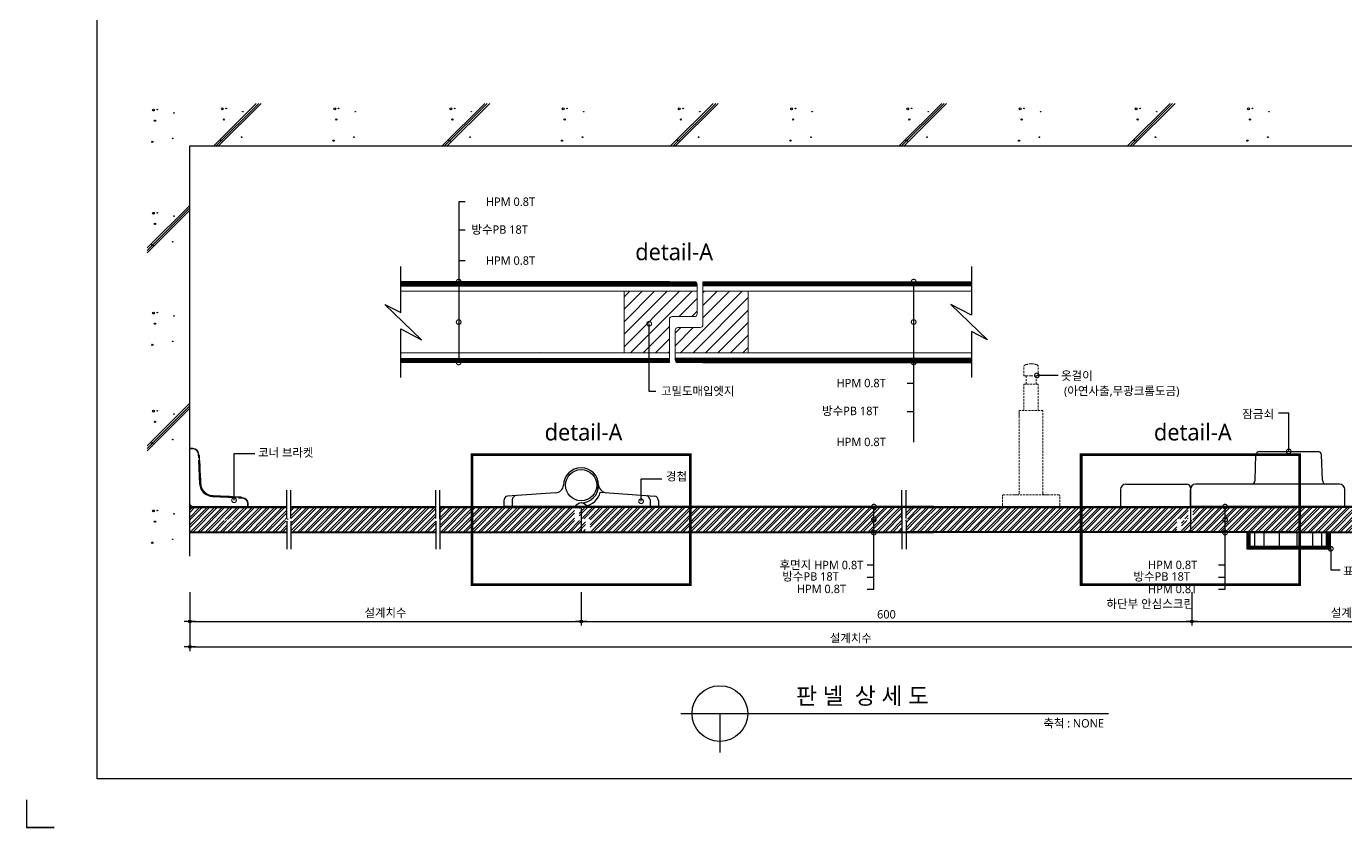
# Model space of a CAD drawing. Extents: x -255 to 8105, y -176 to 5714.
# Drawn here: x -255 to 4489, y -176 to 2705 of the extents above; entities that cross this region are included whole.
import ezdxf
from ezdxf.enums import TextEntityAlignment as Align

# ---------------------------------------------------------------- set-up
doc = ezdxf.new("R2010")
doc.units = 0
doc.header["$LTSCALE"] = 30
doc.linetypes.add('HIDDEN', pattern=[0.375, 0.25, -0.125])
doc.layers.get('0').update_dxf_attribs({"linetype": 'CONTINUOUS'})
doc.layers.get('DEFPOINTS').update_dxf_attribs({"linetype": 'CONTINUOUS'})
for name, color, linetype in [('02---제품선', 4, 'CONTINUOUS'), ('C', 2, 'CONTINUOUS'), ('DIM', 7, 'CONTINUOUS'), ('HAT', 8, 'CONTINUOUS'), ('HID', 9, 'HIDDEN'), ('jc panel', 4, 'CONTINUOUS'), ('TIT', 3, 'CONTINUOUS'), ('경첩', 4, 'CONTINUOUS'), ('문자', 3, 'CONTINUOUS'), ('부자재', 4, 'CONTINUOUS'), ('잠금쇠(회전형)', 4, 'CONTINUOUS'), ('치수', 1, 'CONTINUOUS'), ('판넬', 2, 'CONTINUOUS'), ('해치', 8, 'CONTINUOUS')]:
    doc.layers.add(name, color=color, linetype=linetype)
doc.styles.add('돋움', font='malgun.ttf')
doc.dimstyles.new('10', dxfattribs={"dimscale": 10, "dimtxt": 3, "dimasz": 1, "dimexe": 1.5, "dimexo": 2, "dimgap": 1, "dimtad": 1, "dimdec": 0, "dimlunit": 6, "dimtxsty": '돋움', "dimblk": 'DIMDOT', "dimcen": -1, "dimdle": 1.5, "dimclrt": 3, "dimazin": 3, "dimtfac": 1, "dimtdec": 0, "dimtix": 1, "dimtmove": 2, "dimatfit": 3, "dimldrblk": 'DIMDOT', "dimarcsym": 0})
pattern_1 = [(45, (-212504.132, -183852.349), (-13.4703842, 13.4703842), []), (45, (-212495.151, -183852.349), (-13.4703842, 13.4703842), [])]
pattern_2 = [(45, (17379.286, 7062.999), (-13.47038, 13.47038), []), (45, (17388.266, 7062.999), (-13.47038, 13.47038), [])]
pattern_3 = [(45, (17673.655, 0), (-22.45064, 22.45064), [])]

# ---------------------------------------------------------------- blocks, each defined once
blk = doc.blocks.new('DIMDOT')
at = {"linetype": 'Continuous'}
blk.add_line((-2, 0), (2, 0), dxfattribs=at)
for radius in [0.5, 0.25]:
    blk.add_circle((0, 0), radius, dxfattribs=at)
blk = doc.blocks.new('*D564')
at = {"layer": 'DEFPOINTS', "color": 0}
for p in [(17967.1, 7930), (19374.2, 7930), (19374.2, 7804.3)]:
    blk.add_point(p, dxfattribs=at)
at = {"layer": 'DIM', "color": 0, "lineweight": -2, "ltscale": 10}
for p, q in [((17967.1, 7910), (17967.1, 7789.3)), ((19374.2, 7910), (19374.2, 7789.3)), ((17977.1, 7804.3), (19364.2, 7804.3))]:
    blk.add_line(p, q, dxfattribs=at)
at = {"layer": 'DIM', "color": 0, "lineweight": -2, "xscale": 10, "yscale": 10, "zscale": 10, "rotation": 180}
blk.add_blockref('DIMDOT', (17967.1, 7804.3), dxfattribs=at)
at = {"layer": 'DIM', "color": 0, "lineweight": -2, "xscale": 10, "yscale": 10, "zscale": 10}
blk.add_blockref('DIMDOT', (19374.2, 7804.3), dxfattribs=at)
at = {"layer": 'DIM', "color": 3, "insert": (18670.6, 7833.9), "char_height": 30, "attachment_point": 5, "style": '돋움'}
blk.add_mtext('설계치수', dxfattribs=at)
blk = doc.blocks.new('*D565')
at = {"layer": 'DEFPOINTS', "color": 0}
for p in [(17967.1, 7930), (22721, 7930), (22721, 7712.8)]:
    blk.add_point(p, dxfattribs=at)
at = {"layer": 'DIM', "color": 0, "lineweight": -2, "ltscale": 10}
for p, q in [((17967.1, 7910), (17967.1, 7697.8)), ((22721, 7910), (22721, 7697.8)), ((17977.1, 7712.8), (22711, 7712.8))]:
    blk.add_line(p, q, dxfattribs=at)
at = {"layer": 'DIM', "color": 0, "lineweight": -2, "xscale": 10, "yscale": 10, "zscale": 10, "rotation": 180}
blk.add_blockref('DIMDOT', (17967.1, 7712.8), dxfattribs=at)
at = {"layer": 'DIM', "color": 0, "lineweight": -2, "xscale": 10, "yscale": 10, "zscale": 10}
blk.add_blockref('DIMDOT', (22721, 7712.8), dxfattribs=at)
at = {"layer": 'DIM', "color": 3, "insert": (20344, 7742.5), "char_height": 30, "attachment_point": 5, "style": '돋움'}
blk.add_mtext('설계치수', dxfattribs=at)
blk = doc.blocks.new('_DOTSMALL')
at = {"color": 0, "linetype": 'ByBlock', "const_width": 0.5}
blk.add_lwpolyline([(-0.0625, 0, 1), (0.0625, 0, 1)], format="xyb", close=True, dxfattribs=at)
blk = doc.blocks.new('A$C63EC304E')
at = {"layer": '치수', "color": 1, "xscale": 2.5, "yscale": 2.5, "zscale": 2.5, "rotation": 234.3098741996962}
blk.add_blockref('_DOTSMALL', (0.31, 0.31), dxfattribs=at)
blk = doc.blocks.new('A$C2BC9653E')
at = {"layer": '치수', "xscale": 0.3333333333333333, "yscale": 0.3333333333333333, "zscale": 0.3333333333333333}
blk.add_blockref('A$C63EC304E', (0, 0), dxfattribs=at)
blk = doc.blocks.new('A$C7FC71301')
at = {"layer": '치수', "rotation": 180}
blk.add_blockref('A$C2BC9653E', (0.21, 0.21), dxfattribs=at)
blk = doc.blocks.new('A$C4A20372B')
at = {"layer": '치수'}
blk.add_blockref('A$C7FC71301', (0, 0), dxfattribs=at)
blk = doc.blocks.new('A$C566469F5')
at = {"layer": '치수'}
blk.add_blockref('A$C4A20372B', (0, 0), dxfattribs=at)
blk = doc.blocks.new('A$C7E317CD4')
at = {"layer": '해치', "xscale": 2, "yscale": 2, "zscale": 2}
blk.add_blockref('A$C566469F5', (0, 0), dxfattribs=at)
blk = doc.blocks.new('A$C601D7F27')
at = {"layer": '치수'}
blk.add_blockref('A$C7E317CD4', (0, 0), dxfattribs=at)
blk = doc.blocks.new('A$C38802C08')
at = {"layer": '치수'}
blk.add_blockref('A$C601D7F27', (0, 0), dxfattribs=at)
blk = doc.blocks.new('*D566')
at = {"layer": 'DEFPOINTS', "color": 0}
for p in [(21570.1, 7930), (22721, 7930), (22721, 7804.3)]:
    blk.add_point(p, dxfattribs=at)
at = {"layer": 'DIM', "color": 0, "lineweight": -2, "ltscale": 10}
for p, q in [((21570.1, 7910), (21570.1, 7789.3)), ((22721, 7910), (22721, 7789.3)), ((21580.1, 7804.3), (22711, 7804.3))]:
    blk.add_line(p, q, dxfattribs=at)
at = {"layer": 'DIM', "color": 0, "lineweight": -2, "xscale": 10, "yscale": 10, "zscale": 10, "rotation": 180}
blk.add_blockref('DIMDOT', (21570.1, 7804.3), dxfattribs=at)
at = {"layer": 'DIM', "color": 0, "lineweight": -2, "xscale": 10, "yscale": 10, "zscale": 10}
blk.add_blockref('DIMDOT', (22721, 7804.3), dxfattribs=at)
at = {"layer": 'DIM', "color": 3, "insert": (22145.5, 7833.9), "char_height": 30, "attachment_point": 5, "style": '돋움'}
blk.add_mtext('설계치수', dxfattribs=at)
blk = doc.blocks.new('*D567')
at = {"layer": 'DEFPOINTS', "color": 0}
for p in [(19374.2, 7930), (21570.1, 7930), (21570.1, 7804.3)]:
    blk.add_point(p, dxfattribs=at)
at = {"layer": 'DIM', "color": 0, "lineweight": -2, "ltscale": 10}
for p, q in [((19374.2, 7910), (19374.2, 7789.3)), ((21570.1, 7910), (21570.1, 7789.3)), ((19384.2, 7804.3), (21560.1, 7804.3))]:
    blk.add_line(p, q, dxfattribs=at)
at = {"layer": 'DIM', "color": 0, "lineweight": -2, "xscale": 10, "yscale": 10, "zscale": 10, "rotation": 180}
blk.add_blockref('DIMDOT', (19374.2, 7804.3), dxfattribs=at)
at = {"layer": 'DIM', "color": 0, "lineweight": -2, "xscale": 10, "yscale": 10, "zscale": 10}
blk.add_blockref('DIMDOT', (21570.1, 7804.3), dxfattribs=at)
at = {"layer": 'DIM', "color": 3, "insert": (20472.1, 7829.8), "char_height": 30, "attachment_point": 5, "style": '돋움'}
blk.add_mtext('600', dxfattribs=at)
blk = doc.blocks.new('A$C06B31977')
for p, q in [((1.26, 11.06), (1.26, 21.17)), ((1.26, 10.11), (1.26, 0))]:
    blk.add_line(p, q)
blk = doc.blocks.new('UNI-02', base_point=(17634, 7239))
h = blk.add_hatch()
h.set_pattern_fill('STEEL', color=252)
h.set_pattern_definition([(45, (17647.5265, 6984.183), (-2.245064, 2.245064), []), (45, (17647.5265, 6985.7706), (-2.245064, 2.245064), [])])
h.paths.add_polyline_path([(19519.6, 9026.1), (18935.9, 9026.1, -0.414214), (18933.8, 9024.1), (18933.8, 9011.6), (19519.6, 9011.6)])
h.paths.add_polyline_path([(19781.6, 9026.1), (19691.6, 9026.1), (19519.6, 9026.1), (19519.6, 9011.6), (19791.6, 9011.6), (19791.6, 9016.1, 0.414214)])
h.paths.add_polyline_path([(18933.8, 9024.1), (18933.8, 9026.1), (18725.3, 9026.1), (18725.3, 9011.6), (18933.8, 9011.6)])
h.paths.add_polyline_path([(19691.6, 8750.3), (18933.8, 8750.3), (18933.8, 8737.8, -0.414214), (18935.9, 8735.7), (19689.6, 8735.7, -0.427305), (19691.6, 8737.9)])
h.paths.add_polyline_path([(18933.8, 8750.3), (18725.3, 8750.3), (18725.3, 8735.7), (18931.7, 8735.7, -0.156999), (18932.1, 8737, -0.241509), (18933.8, 8737.8)])
h.paths.add_polyline_path([(19984.2, 8750.3), (19712.2, 8750.3), (19712.2, 8745.7, 0.414214), (19722.2, 8735.7), (19812.2, 8735.7), (19984.2, 8735.7)])
h.paths.add_polyline_path([(20570, 8750.3), (19984.2, 8750.3), (19984.2, 8735.7), (20567.9, 8735.7, -0.414214), (20570, 8737.8)])
h.paths.add_polyline_path([(20570, 9024.1, -0.414214), (20567.9, 9026.1), (19812.2, 9026.1), (19812.2, 9011.6), (20570, 9011.6)])
h.paths.add_polyline_path([(20778.5, 9026.1), (20572.1, 9026.1, -0.156999), (20571.7, 9024.9, -0.241509), (20570, 9024.1), (20570, 9011.6), (20778.5, 9011.6)])
h.paths.add_polyline_path([(20778.5, 8750.3), (20570, 8750.3), (20570, 8737.8, -0.241509), (20571.7, 8737, -0.156999), (20572.1, 8735.7), (20778.5, 8735.7)])
h = blk.add_hatch()
h.set_pattern_fill('ANSI31', color=5, scale=10)
h.set_pattern_definition(pattern_3)
h.paths.add_polyline_path([(19781.6, 8900.7, 0.414214), (19791.6, 8910.7), (19791.6, 8991.6), (19528.8, 8991.6), (19528.8, 8770.3), (19691.6, 8770.3), (19691.6, 8890.7, -0.414214), (19701.6, 8900.7)])
h = blk.add_hatch()
h.set_pattern_fill('ANSI31', color=5, scale=10)
h.set_pattern_definition(pattern_3)
edge = h.paths.add_edge_path()
edge.add_line((19975, 8991.6), (19812.2, 8991.6))
edge.add_line((19812.2, 8991.6), (19812.2, 8871.2))
edge.add_arc((19802.2, 8871.2), 10, 270, 360, ccw=False)
edge.add_line((19802.2, 8861.2), (19722.2, 8861.2))
edge.add_arc((19722.2, 8851.2), 10, 90, 180)
edge.add_line((19712.2, 8851.2), (19712.2, 8770.3))
edge.add_line((19712.2, 8770.3), (19975, 8770.3))
edge.add_line((19975, 8770.3), (19975, 8991.6))
at = {"layer": 'HAT'}
h = blk.add_hatch(dxfattribs=at)
h.set_pattern_fill('ANSI32', color=256, scale=2, style=0)
h.set_pattern_definition(pattern_1)
h.paths.add_polyline_path([(17967.1, 8213.8), (17967.1, 8170.5), (18086.1, 8170.5), (18086.1, 8213.8)])
h.paths.add_polyline_path([(18086.1, 8170.5), (18127.6, 8170.5), (18127.6, 8213.8), (18086.1, 8213.8)])
edge = h.paths.add_edge_path()
edge.add_line((18127.6, 8213.8), (18127.6, 8170.5))
edge.add_line((18127.6, 8170.5), (18323.9, 8170.5))
edge.add_spline(control_points=[(18323.9, 8170.5), (18324.2, 8171.3), (18320.9, 8173), (18316.1, 8175)], knot_values=[3.353086, 3.353086, 3.353086, 3.353086, 4.456955, 4.456955, 4.456955, 4.456955], degree=3, periodic=0)
edge.add_line((18316.1, 8175), (18316.1, 8213.8))
edge.add_line((18316.1, 8213.8), (18127.6, 8213.8))
edge = h.paths.add_edge_path()
edge.add_line((18316.1, 8127.1), (18316.1, 8165.4))
edge.add_spline(control_points=[(18316.1, 8165.4), (18310.4, 8167.5), (18299.9, 8171.6), (18316.3, 8169.8), (18321, 8169.9)], knot_values=[0.228113, 0.228113, 0.228113, 0.228113, 1.423798, 2.82262, 2.82262, 2.82262, 2.82262], degree=3, periodic=0)
edge.add_line((18304, 8170.5), (18127.6, 8170.5))
edge.add_line((18127.6, 8170.5), (18127.6, 8167))
edge.add_line((18127.6, 8167), (18086.1, 8167))
edge.add_line((18086.1, 8167), (18086.1, 8170.5))
edge.add_line((18086.1, 8170.5), (17967.1, 8170.5))
edge.add_line((17967.1, 8170.5), (17967.1, 8127.1))
edge.add_line((17967.1, 8127.1), (18316.1, 8127.1))
h = blk.add_hatch(dxfattribs=at)
h.set_pattern_fill('ANSI32', color=256, scale=2, style=0)
h.set_pattern_definition([(45, (18590.94, 8170.477), (-13.4704, 13.4704), []), (45, (18599.92, 8170.477), (-13.4704, 13.4704), [])])
h.paths.add_polyline_path([(18851.2, 8213.8), (18330.7, 8213.8), (18330.7, 8127.1), (18851.2, 8127.1)])
h = blk.add_hatch(dxfattribs=at)
h.set_pattern_fill('ANSI32', color=256, scale=2, style=0)
h.set_pattern_definition(pattern_2)
h.paths.add_polyline_path([(18865.8, 8213.8), (18865.8, 8127.1), (19390.4, 8127.1), (19390.4, 8167.1), (19350.4, 8167.1), (19350.4, 8213.8)])
h = blk.add_hatch(dxfattribs=at)
h.set_pattern_fill('ANSI32', color=256, scale=2, style=0)
h.set_pattern_definition(pattern_2)
h.paths.add_polyline_path([(20527.8, 8127.1), (20527.8, 8213.8), (19367.1, 8213.8), (19367.1, 8173.8), (19407.1, 8173.8), (19407.1, 8127.1)])
h = blk.add_hatch(dxfattribs=at)
h.set_pattern_fill('ANSI32', color=256, scale=2, style=0)
h.set_pattern_definition(pattern_1)
edge = h.paths.add_edge_path()
edge.add_line((21161.2, 8213.8), (20542.5, 8213.8))
edge.add_line((20542.5, 8213.8), (20542.5, 8175))
edge.add_spline(control_points=[(20542.5, 8175), (20547.3, 8173), (20550.6, 8171.3), (20550.3, 8170.5)], knot_values=[3.353086, 3.353086, 3.353086, 3.353086, 4.456955, 4.456955, 4.456955, 4.456955], degree=3, periodic=0)
edge.add_line((20550.5, 8170.5), (21161.2, 8170.5))
edge.add_line((21161.2, 8170.5), (21161.2, 8213.8))
h.paths.add_polyline_path([(21556.8, 8213.8), (21161.2, 8213.8), (21161.2, 8170.5), (21516.8, 8170.5), (21516.8, 8173.8), (21556.8, 8173.8)])
h.paths.add_polyline_path([(21516.8, 8170.5), (21161.2, 8170.5), (21161.2, 8127.1), (21516.8, 8127.1)])
edge = h.paths.add_edge_path()
edge.add_line((21161.2, 8170.5), (20550.3, 8170.5))
edge.add_spline(control_points=[(20550.3, 8170.5), (20550.2, 8170.3), (20548.3, 8169.1), (20525.2, 8172), (20536.8, 8167.5), (20542.5, 8165.4)], knot_values=[0.228113, 0.228113, 0.228113, 0.228113, 0.492187, 2.157402, 3.353086, 3.353086, 3.353086, 3.353086], degree=3, periodic=0)
edge.add_spline(control_points=[(20535.6, 8170.3), (20535.4, 8170.2), (20534.9, 8170), (20533.6, 8169.9), (20532.7, 8169.9)], knot_values=[2.82262, 2.82262, 2.82262, 2.82262, 3.015951, 3.282344, 3.282344, 3.282344, 3.282344], degree=3, periodic=0)
edge.add_line((20542.5, 8165.4), (20542.5, 8127.1))
edge.add_line((20542.5, 8127.1), (21161.2, 8127.1))
edge.add_line((21161.2, 8127.1), (21161.2, 8170.5))
h = blk.add_hatch(dxfattribs=at)
h.set_pattern_fill('ANSI32', color=256, scale=2, style=0)
h.set_pattern_definition([(45, (21927.938, 8170.477), (-13.4704, 13.4704), []), (45, (21936.918, 8170.477), (-13.4704, 13.4704), [])])
h.paths.add_polyline_path([(22322.4, 8213.8), (21573.4, 8213.8), (21573.4, 8167.1), (21533.4, 8167.1), (21533.4, 8127.1), (22322.4, 8127.1)])
for p, q in [((17967.1, 9514.2), (23138.7, 9514.2)), ((17967.1, 8039.2), (17967.1, 9514.2))]:
    blk.add_line(p, q)
at = {"color": 4}
for p, q in [((20278.5, 8990.7), (20277.5, 8991.6)), ((19225.3, 8771.2), (19226.3, 8770.3))]:
    blk.add_line(p, q, dxfattribs=at)
at = {"color": 2}
for p, q in [((18865.8, 8217.1), (18865.8, 8123.8)), ((19374.2, 8217.1), (19374.2, 8123.8)), ((20527.8, 8213.8), (20527.8, 8127.1)), ((21565.1, 8217.1), (21565.1, 8123.8)), ((17379.3, 7163), (17379.3, 7063)), ((17379.3, 7163), (17379.3, 7063)), ((17379.3, 7163), (17379.3, 7063)), ((17379.3, 7163), (17379.3, 7063)), ((17379.3, 7063), (17479.3, 7063)), ((17379.3, 7063), (17379.3, 7063)), ((17379.3, 7063), (17379.3, 7063)), ((17479.3, 7063), (17379.3, 7063))]:
    blk.add_line(p, q, dxfattribs=at)
for points in [[(17634.4, 12777.2), (24886.8, 12777.2), (24886.8, 7238.8), (17634.4, 7238.8)], [(17634.4, 12777.2), (24886.8, 12777.2), (24886.8, 7238.8), (17634.4, 7238.8)], [(17634.4, 12777.2), (25616.4, 12777.2), (25616.4, 7238.8), (17634.4, 7238.8)]]:
    blk.add_lwpolyline(points, close=True, dxfattribs=at)
at = {"color": 2, "linetype": 'HIDDEN', "ltscale": 5, "const_width": 10}
for points in [[(18981.5, 8404.2), (19766.8, 8404.2), (19766.8, 7936.8), (18981.5, 7936.8)], [(21172.5, 8404.2), (21957.7, 8404.2), (21957.7, 7936.8), (21172.5, 7936.8)]]:
    blk.add_lwpolyline(points, close=True, dxfattribs=at)
at = {"layer": '02---제품선'}
for p, q in [((21797.8, 8312.3), (21801, 8403.7)), ((21813.4, 8415.6), (22024, 8415.6)), ((22039.6, 8312.3), (22036.4, 8403.7)), ((21313.9, 8279.2), (21313.9, 8217.1)), ((21332.5, 8297.8), (21552.7, 8297.8)), ((21565.1, 8285.4), (21565.1, 8217.1)), ((21565.1, 8217.1), (21565.1, 8279.2)), ((21769.8, 8297.8), (21583.7, 8297.8)), ((21782.8, 8297.8), (21769.8, 8297.8)), ((22054.6, 8297.8), (21782.8, 8297.8)), ((22101.7, 8297.8), (22054.6, 8297.8)), ((22120.3, 8217.1), (22120.3, 8279.2)), ((21313.9, 8217.1), (21565.1, 8217.1)), ((22120.3, 8217.1), (21565.1, 8217.1))]:
    blk.add_line(p, q, dxfattribs=at)
for centre, radius, start, end in [((21813.4, 8403.2), 12.4, 90, 178), ((22024, 8403.2), 12.4, 2, 90), ((21782.8, 8312.8), 15, 270, 358), ((22054.6, 8312.8), 15, 182, 270), ((21332.5, 8279.2), 18.6, 90, 180), ((21552.7, 8285.4), 12.4, 0, 90), ((21583.7, 8279.2), 18.6, 90, 180), ((22101.7, 8279.2), 18.6, 0, 90)]:
    blk.add_arc(centre, radius, start, end, dxfattribs=at)
at = {"layer": 'C'}
for p, q in [((18725.3, 9011.6), (19791.6, 9011.6)), ((20778.5, 9011.6), (19812.2, 9011.6)), ((18725.3, 8750.3), (19691.6, 8750.3)), ((20778.5, 8750.3), (19712.2, 8750.3)), ((17967.1, 8213.8), (18316.1, 8213.8)), ((18330.7, 8213.8), (18851.2, 8213.8)), ((18865.8, 8213.8), (19374.2, 8213.8)), ((20642, 8213.8), (19374.2, 8213.8)), ((20542.5, 8213.8), (21565.1, 8213.8)), ((21565.1, 8213.8), (21932.2, 8213.8)), ((22322.4, 8213.8), (21932.2, 8213.8)), ((17967.1, 8127.1), (18316.1, 8127.1)), ((18330.7, 8127.1), (18851.2, 8127.1)), ((18865.8, 8127.1), (19390.4, 8127.1)), ((19374.2, 8127.1), (20642, 8127.1)), ((21565.1, 8127.1), (20542.5, 8127.1)), ((21932.2, 8127.1), (21565.1, 8127.1)), ((21932.2, 8127.1), (22322.4, 8127.1))]:
    blk.add_line(p, q, dxfattribs=at)
at = {"layer": 'HID', "lineweight": 15}
for p, q in [((20966.2, 8687.3), (20966.2, 8722.8)), ((20966.2, 8687.3), (20974.1, 8687.3)), ((20974.1, 8687.3), (20992.2, 8687.3)), ((20974.1, 8687.3), (20974.1, 8657.5)), ((21010.3, 8687.3), (20992.2, 8687.3)), ((21018.2, 8687.3), (21010.3, 8687.3)), ((21010.3, 8687.3), (21010.3, 8657.5)), ((21018.2, 8687.3), (21018.2, 8722.8)), ((20966.2, 8562.4), (20966.2, 8657.5)), ((21018.2, 8657.5), (20966.2, 8657.5)), ((21018.2, 8562.4), (21018.2, 8657.5)), ((21034.9, 8562.4), (20949.5, 8562.4)), ((20949.5, 8538.7), (20949.5, 8562.4)), ((20949.5, 8264.8), (20949.5, 8562.4)), ((21034.9, 8264.8), (21034.9, 8562.4)), ((20889, 8222.1), (20889, 8254.8)), ((20944.5, 8259.8), (20894, 8259.8)), ((21049.9, 8259.8), (20934.5, 8259.8)), ((21039.9, 8259.8), (21090.4, 8259.8)), ((21095.4, 8222.1), (21095.4, 8254.8)), ((21090.4, 8217.1), (20894, 8217.1)), ((21643.8, 8217.1), (21675.4, 8217.1)), ((21675.4, 8217.1), (21865.4, 8217.1))]:
    blk.add_line(p, q, dxfattribs=at)
for centre, radius, start, end in [((20997.2, 8645.4), 85.6, 93.3455, 106.4545), ((20987.2, 8645.4), 85.6, 73.5455, 86.6545), ((20974.9, 8717.6), 10.2, 101.3021, 148.9655), ((21009.5, 8717.6), 10.2, 31.0345, 78.6979), ((20894, 8254.8), 5, 90, 180), ((20944.5, 8264.8), 5, 270, 0), ((21039.9, 8264.8), 5, 180, 270), ((21090.4, 8254.8), 5, 0, 90), ((20894, 8222.1), 5, 180, 270), ((21090.4, 8222.1), 5, 270, 0)]:
    blk.add_arc(centre, radius, start, end, dxfattribs=at)
at = {"layer": 'jc panel', "color": 3, "lineweight": 20}
for p, q in [((19791.6, 8910.7), (19791.6, 9016.1)), ((19812.2, 9026.1), (19812.2, 8871.2)), ((18725.3, 8991.6), (19791.6, 8991.6)), ((19528.8, 8991.6), (19528.8, 8770.3)), ((20778.5, 8991.6), (19812.2, 8991.6)), ((19975, 8991.6), (19975, 8770.3)), ((19691.6, 8890.7), (19691.6, 8735.7)), ((19701.6, 8900.7), (19781.6, 8900.7)), ((19712.2, 8745.7), (19712.2, 8851.2)), ((19802.2, 8861.2), (19722.2, 8861.2)), ((18725.3, 8770.3), (19691.6, 8770.3)), ((20778.5, 8770.3), (19712.2, 8770.3))]:
    blk.add_line(p, q, dxfattribs=at)
for centre, start, end in [((19781.6, 9016.1), 0, 90), ((19701.6, 8890.7), 90, 180), ((19781.6, 8910.7), 270, 0), ((19722.2, 8851.2), 90, 180), ((19802.2, 8871.2), 270, 0)]:
    blk.add_arc(centre, 10, start, end, dxfattribs=at)
at = {"layer": 'TIT', "color": 7}
for p, q in [((19733.1, 7473.2), (21270.9, 7473.2)), ((19873.1, 7473.2), (19873.1, 7333.2))]:
    blk.add_line(p, q, dxfattribs=at)
blk.add_circle((19873.1, 7473.2), 100, dxfattribs=at)
at = {"layer": '경첩', "color": 4, "linetype": 'Continuous', "lineweight": 15}
for p, q in [((17967.1, 8427.1), (17977.7, 8427.1)), ((17967.1, 8424.8), (17967.1, 8427.1)), ((17967.1, 8404.7), (17967.1, 8424.8)), ((17977.7, 8424.8), (17967.1, 8424.8)), ((17967.1, 8401.5), (17967.1, 8403.8)), ((17967.1, 8401.5), (17967.1, 8231.1)), ((17977.7, 8424.8), (17977.7, 8427.1)), ((17997.9, 8392.6), (17997.3, 8406.1)), ((17999.6, 8406.2), (18000.7, 8382.9)), ((18001.4, 8401.6), (17999.9, 8400.1)), ((18002.3, 8299.1), (17998.4, 8382.8)), ((18002.4, 8396.1), (18000.2, 8393.8)), ((18000.7, 8382.9), (18004.7, 8299.2)), ((18003.6, 8370.8), (18001.4, 8368.6)), ((18003.9, 8364.5), (18001.7, 8362.3)), ((18004.1, 8361.4), (18001.8, 8359.2)), ((18004.4, 8355.1), (18002.1, 8352.9)), ((18004.5, 8351.9), (18002.3, 8349.7)), ((18002.4, 8396.1), (18003.6, 8370.8)), ((18004.1, 8361.4), (18004.4, 8355.1)), ((18004.5, 8351.9), (18005.8, 8325.2)), ((18005.8, 8325.2), (18003.5, 8322.9)), ((18005.8, 8325.1), (18003.5, 8322.8)), ((18006, 8321.1), (18003.7, 8318.9)), ((18006.1, 8318.9), (18003.8, 8316.7)), ((18006.5, 8310.3), (18004.2, 8308.1)), ((18006.5, 8309.4), (18004.3, 8307.2)), ((18006.7, 8306.2), (18004.4, 8304)), ((18006.7, 8305.3), (18004.5, 8303.1)), ((18005.8, 8325.1), (18006, 8321.1)), ((18006.1, 8318.9), (18006.5, 8310.3)), ((18006.5, 8310.3), (18006.5, 8309.4)), ((18006.5, 8309.4), (18006.7, 8306.2)), ((18006.7, 8306.2), (18006.7, 8305.3)), ((18006.7, 8305.3), (18007, 8299.3)), ((18007.2, 8296.8), (18005.1, 8294.7)), ((18007.4, 8294.7), (18005.4, 8292.7)), ((18008.1, 8291.3), (18006.2, 8289.3)), ((18006.2, 8289.3), (18008.1, 8291.2)), ((18009.5, 8286.4), (18007.7, 8284.6)), ((18011.1, 8282.6), (18009.3, 8280.9)), ((18012.2, 8280.4), (18010.5, 8278.7)), ((18014.7, 8276.3), (18013, 8274.6)), ((18016.1, 8274.4), (18014.4, 8272.7)), ((18026.2, 8264.8), (18024.6, 8263.1)), ((18028.2, 8263.5), (18026.5, 8261.8)), ((18032.5, 8261.2), (18030.8, 8259.4)), ((18034.8, 8260.2), (18033, 8258.4)), ((18039.8, 8258.5), (18037.9, 8256.6)), ((18049.1, 8254.7), (18132.8, 8250.8)), ((18049.2, 8257.1), (18051.4, 8257)), ((18049.2, 8257.1), (18105, 8254.4)), ((18051.4, 8257), (18049.2, 8254.7)), ((17981.1, 8217.1), (18151.4, 8217.1)), ((18132.7, 8248.5), (18049, 8252.4)), ((18105, 8254.4), (18102.8, 8252.2)), ((18111.3, 8254.1), (18109.1, 8251.9)), ((18114.4, 8254), (18112.2, 8251.8)), ((18120.8, 8253.7), (18118.5, 8251.5)), ((18120.8, 8253.7), (18150.7, 8252.3)), ((18132.8, 8250.8), (18156.2, 8249.7)), ((18156, 8247.4), (18142.5, 8248)), ((18151.5, 8251.5), (18150, 8250)), ((18151.5, 8251.5), (18150.7, 8252.3)), ((18153.7, 8217.1), (18151.4, 8217.1)), ((18174.7, 8217.1), (18154.7, 8217.1)), ((18174.7, 8217.1), (18174.7, 8227.8)), ((18174.7, 8227.8), (18177.1, 8227.8)), ((18177.1, 8217.1), (18174.7, 8217.1)), ((18177.1, 8227.8), (18177.1, 8217.1))]:
    blk.add_line(p, q, dxfattribs=at)
at = {"layer": '경첩', "color": 4, "linetype": 'Continuous', "lineweight": 15, "flags": 128}
for points in [[(17997.3, 8406.1), (17997.7, 8406.2), (17998.2, 8406.2), (17998.6, 8406.2), (17998.9, 8406.2), (17999.2, 8406.2), (17999.4, 8406.2), (17999.6, 8406.2), (17999.6, 8406.2)], [(18002.2, 8400.8), (18002, 8401), (18001.9, 8401.2), (18001.7, 8401.3), (18001.6, 8401.4), (18001.5, 8401.5), (18001.4, 8401.6), (18001.4, 8401.6), (18001.4, 8401.6)], [(18002.2, 8400.8), (18002.2, 8399.8), (18002.3, 8398.7), (18002.4, 8397.4), (18002.4, 8396.1)], [(18000.7, 8382.9), (18000.7, 8382.9), (18000.5, 8382.9), (18000.3, 8382.9), (18000, 8382.9), (17999.7, 8382.9), (17999.3, 8382.8), (17998.8, 8382.8), (17998.4, 8382.8)], [(18003.6, 8370.8), (18003.7, 8369.6), (18003.7, 8368.4), (18003.8, 8367.3), (18003.8, 8366.4), (18003.9, 8365.6), (18003.9, 8365), (18003.9, 8364.7), (18003.9, 8364.5)], [(18005.8, 8325.2), (18005.8, 8325.1), (18005.8, 8325.1)], [(18006, 8321.1), (18006, 8320.4), (18006, 8319.7), (18006.1, 8318.9)], [(18004.7, 8299.2), (18004.6, 8299.2), (18004.5, 8299.2), (18004.3, 8299.1), (18004, 8299.1), (18003.6, 8299.1), (18003.2, 8299.1), (18002.8, 8299.1), (18002.3, 8299.1)], [(18007.2, 8296.8), (18007.4, 8295.3), (18007.4, 8294.7)], [(18008.1, 8291.3), (18008.1, 8291.3), (18008.1, 8291.3)], [(18049.1, 8254.7), (18049.1, 8254.7), (18049.1, 8254.6), (18049.1, 8254.3), (18049, 8254.1), (18049, 8253.7), (18049, 8253.3), (18049, 8252.9), (18049, 8252.4)], [(18105, 8254.4), (18106.1, 8254.4), (18107.2, 8254.3), (18108.1, 8254.3), (18109, 8254.3), (18109.8, 8254.2), (18110.5, 8254.2), (18110.9, 8254.2), (18111.2, 8254.2), (18111.3, 8254.1)], [(18114.4, 8254), (18114.6, 8254), (18114.9, 8254), (18115.5, 8253.9), (18116.3, 8253.9), (18117.3, 8253.9), (18118.3, 8253.8), (18119.5, 8253.8), (18120.8, 8253.7)], [(18132.8, 8250.8), (18132.8, 8250.8), (18132.8, 8250.6), (18132.8, 8250.4), (18132.8, 8250.1), (18132.8, 8249.8), (18132.8, 8249.4), (18132.7, 8248.9), (18132.7, 8248.5)], [(18156, 8247.4), (18156.1, 8247.8), (18156.1, 8248.3), (18156.1, 8248.7), (18156.1, 8249), (18156.1, 8249.3), (18156.1, 8249.5), (18156.1, 8249.7), (18156.2, 8249.7)]]:
    blk.add_lwpolyline(points, dxfattribs=at)
at = {"layer": '경첩', "color": 4, "linetype": 'Continuous', "lineweight": 15}
for centre, radius, start, end in [((17977.7, 8405.2), 21.9, 2.6983, 90), ((17977.7, 8405.2), 19.6, 2.6983, 90), ((18051.3, 8301.4), 49, 182.6983, 267.3017), ((18051.3, 8301.4), 46.7, 182.6983, 267.3017), ((18051.3, 8301.4), 44.3, 182.6983, 185.9088), ((18051.3, 8301.4), 44.3, 188.6056, 193.1623), ((18051.3, 8301.4), 44.3, 193.2431, 199.766), ((18051.3, 8301.4), 44.3, 199.766, 204.9948), ((18051.3, 8301.4), 44.3, 208.1736, 214.3849), ((18051.3, 8301.4), 44.3, 214.3855, 217.4388), ((18051.3, 8301.4), 44.3, 217.4392, 235.6151), ((18051.3, 8301.3), 44.3, 235.6142, 238.7009), ((18051.3, 8301.4), 44.3, 238.7002, 245.0052), ((18051.3, 8301.4), 44.3, 248.2494, 255.0002), ((18051.3, 8301.4), 44.3, 255, 267.3017), ((17981.1, 8231.1), 14, 180, 270), ((18155.1, 8227.8), 19.6, 0, 87.3017), ((18155.1, 8227.8), 21.9, 0, 87.3017)]:
    blk.add_arc(centre, radius, start, end, dxfattribs=at)
at = {"layer": '부자재'}
for p, q in [((19282, 8267.2), (19109.1, 8255.1)), ((19442.9, 8269.1), (19638.9, 8255.2)), ((19096.1, 8239.2), (19096.1, 8217.1)), ((19374.2, 8217.1), (19096.1, 8217.1)), ((19126.1, 8243.3), (19126.1, 8217.1)), ((19388.4, 8217.1), (19652.2, 8217.1)), ((19622.2, 8243.3), (19622.2, 8217.1)), ((19652.2, 8239.2), (19652.2, 8217.1))]:
    blk.add_line(p, q, dxfattribs=at)
at = {"layer": '부자재', "color": 1}
blk.add_circle((19374.2, 8294.1), 56.2, dxfattribs=at)
at = {"layer": '부자재'}
for centre, radius, start, end in [((19374.2, 8294.1), 63, 270, 180), ((19112.9, 8238.8), 16.8, 101.7765, 181.6712), ((19146.6, 8237.7), 21.2, 113.4077, 164.5497), ((19280.4, 8298.2), 31, 272.9231, 352.4724), ((19376.4, 8285.8), 68.6, 280.084, 345.9792), ((19467.9, 8298.2), 31, 187.5276, 267.0769), ((19601.8, 8237.7), 21.2, 15.4503, 67.3004), ((19635.4, 8238.8), 16.8, 358.3288, 78.2235), ((19382.7, 8192.6), 39.5, 102.5267, 141.5475), ((19365.6, 8192.6), 39.5, 43.1003, 77.4733)]:
    blk.add_arc(centre, radius, start, end, dxfattribs=at)
at = {"layer": '잠금쇠(회전형)', "linetype": 'Continuous', "lineweight": 15}
for p, q in [((21768.5, 8123.1), (22068.9, 8123.1)), ((21768.5, 8123.1), (21768.5, 8074.8)), ((21769.4, 8123.1), (21769.4, 8074.8)), ((22068.9, 8123.1), (22068.9, 8074.8)), ((21767.5, 8074.8), (22069.9, 8074.8)), ((21767.5, 8065.5), (21767.5, 8074.8)), ((21767.5, 8065.8), (22069.9, 8065.8)), ((22069.9, 8065.5), (22069.9, 8074.8))]:
    blk.add_line(p, q, dxfattribs=at)
at = {"layer": '치수'}
for p, q in [((18933.8, 9312.9), (18933.8, 8735.7)), ((18957.6, 9312.9), (18933.8, 9312.9)), ((18957.6, 9211.1), (18933.8, 9211.1)), ((18957.6, 9101.3), (18933.8, 9101.3)), ((20570, 8449), (20570, 9026.1)), ((19618.9, 8631.8), (19618.9, 8874.7)), ((21089.1, 8688.7), (21013.1, 8688.7)), ((20546.2, 8660.6), (20570, 8660.6)), ((19642.6, 8631.8), (19618.9, 8631.8)), ((20546.2, 8558.9), (20570, 8558.9)), ((21918.7, 8552.9), (21882, 8552.9)), ((21918.7, 8415.6), (21918.7, 8552.9)), ((18126.5, 8408.8), (18200.7, 8408.8)), ((18126.5, 8240.4), (18126.5, 8408.8)), ((19589.8, 8236.4), (19589.8, 8317.3)), ((19589.8, 8317.3), (19663.9, 8317.3)), ((20427.1, 7920.6), (20427.1, 8217.1)), ((21690, 7920.6), (21690, 8217.1)), ((22069.9, 8065.5), (22069.9, 7989.8)), ((20403.3, 8007.4), (20427.1, 8007.4)), ((21666.2, 8007.4), (21690, 8007.4)), ((22069.9, 7989.8), (22104.2, 7989.8)), ((20403.3, 7963.8), (20427.1, 7963.8)), ((21666.2, 7963.8), (21690, 7963.8)), ((20403.3, 7920.6), (20427.1, 7920.6)), ((21666.2, 7920.6), (21690, 7920.6))]:
    blk.add_line(p, q, dxfattribs=at)
for points in [[(18725.3, 8681.1), (18725.3, 8856.2), (18800.1, 8817.4), (18668.3, 8944.5), (18725.3, 8915.1), (18725.3, 9080.8)], [(20778.5, 9080.8), (20778.5, 8905.7), (20703.7, 8944.5), (20835.5, 8817.4), (20778.5, 8846.8), (20778.5, 8681.1)]]:
    blk.add_lwpolyline(points, dxfattribs=at)
at = {"layer": '판넬', "color": 1}
for p, q in [((19691.6, 9026.1), (18725.3, 9026.1)), ((19691.6, 9026.1), (19781.6, 9026.1)), ((19812.2, 9026.1), (20778.5, 9026.1)), ((19691.6, 8735.7), (18725.3, 8735.7)), ((19812.2, 8735.7), (19722.2, 8735.7)), ((19812.2, 8735.7), (20778.5, 8735.7)), ((17967.1, 8217.1), (18316.1, 8217.1)), ((18330.7, 8217.1), (18851.2, 8217.1)), ((18865.8, 8217.1), (19353.7, 8217.1)), ((20642, 8217.1), (19374.2, 8217.1)), ((20542.5, 8217.1), (21560.1, 8217.1)), ((21570.1, 8217.1), (21932.2, 8217.1)), ((22322.4, 8217.1), (21932.2, 8217.1)), ((17967.1, 8123.8), (18316.1, 8123.8)), ((18330.7, 8123.8), (18851.2, 8123.8)), ((18865.8, 8123.8), (19393.7, 8123.8)), ((19374.2, 8123.8), (20642, 8123.8)), ((21565.1, 8123.8), (20542.5, 8123.8)), ((21932.2, 8123.8), (21565.1, 8123.8)), ((21932.2, 8123.8), (22322.4, 8123.8))]:
    blk.add_line(p, q, dxfattribs=at)
blk.add_arc((19722.2, 8745.7), 10, 180, 270, dxfattribs=at)
at = {"layer": '해치'}
for p, q in [((18053, 9514.2), (18206.1, 9667.3)), ((18070.6, 9514.2), (18223.7, 9667.3)), ((18874.5, 9514.2), (19027.7, 9667.3)), ((18892.2, 9514.2), (19045.3, 9667.3)), ((19696.1, 9514.2), (19849.2, 9667.3)), ((19713.8, 9514.2), (19866.9, 9667.3)), ((20517.7, 9514.2), (20670.8, 9667.3)), ((20535.3, 9514.2), (20688.5, 9667.3)), ((21339.3, 9514.2), (21492.4, 9667.3)), ((21356.9, 9514.2), (21510, 9667.3)), ((17813.9, 9147.3), (17967.1, 9300.4)), ((17813.9, 9129.6), (17967.1, 9282.8)), ((17813.9, 8435.6), (17967.1, 8588.8)), ((17813.9, 8418), (17967.1, 8571.1)), ((21771.2, 8123.1), (21771.2, 8074.8)), ((21774.2, 8123.1), (21774.2, 8074.8)), ((21779.4, 8123.1), (21779.4, 8074.8)), ((21795.7, 8123.1), (21795.7, 8074.8)), ((21829, 8123.1), (21829, 8074.8)), ((21884.6, 8123.1), (21884.6, 8074.8)), ((21948.2, 8123.1), (21948.2, 8074.8)), ((22003.8, 8123.1), (22003.8, 8074.8)), ((22037.1, 8123.1), (22037.1, 8074.8)), ((22053.4, 8123.1), (22053.4, 8074.8)), ((22058, 8123.1), (22058, 8074.8)), ((22063.2, 8123.1), (22063.2, 8074.8)), ((22066.1, 8123.1), (22066.1, 8074.8)), ((22068, 8123.1), (22068, 8074.8)), ((21767.5, 8071.7), (22069.9, 8071.7)), ((21767.5, 8070.2), (22069.9, 8070.2)), ((21767.5, 8068.6), (22069.9, 8068.6)), ((21767.5, 8067.7), (22069.9, 8067.7)), ((21767.5, 8066.8), (22069.9, 8066.8)), ((21767.5, 8065.5), (22069.9, 8065.5))]:
    blk.add_line(p, q, dxfattribs=at)
at = {"layer": '해치', "color": 2}
for p, q in [((18061.8, 9514.2), (18214.9, 9667.3)), ((18883.4, 9514.2), (19036.5, 9667.3)), ((19704.9, 9514.2), (19858.1, 9667.3)), ((20526.5, 9514.2), (20679.6, 9667.3)), ((21348.1, 9514.2), (21501.2, 9667.3)), ((17813.9, 9138.5), (17967.1, 9291.6)), ((17813.9, 8426.8), (17967.1, 8580))]:
    blk.add_line(p, q, dxfattribs=at)
at = {"layer": '해치'}
for centre, radius in [((17836, 9643.3), 3.36), ((17849.9, 9644.9), 1.12), ((17909.9, 9633), 1.12), ((18083.9, 9647.7), 3.36), ((18097.8, 9649.3), 1.12), ((18157.8, 9637.4), 1.12), ((18487.9, 9647.7), 3.36), ((18501.8, 9649.3), 1.12), ((18561.8, 9637.4), 1.12), ((18905.5, 9647.7), 3.36), ((18919.4, 9649.3), 1.12), ((18979.4, 9637.4), 1.12), ((19309.5, 9647.7), 3.36), ((19323.4, 9649.3), 1.12), ((19383.4, 9637.4), 1.12), ((19727.1, 9647.7), 3.36), ((19740.9, 9649.3), 1.12), ((19800.9, 9637.4), 1.12), ((20131.1, 9647.7), 3.36), ((20145, 9649.3), 1.12), ((20205, 9637.4), 1.12), ((20548.6, 9647.7), 3.36), ((20562.5, 9649.3), 1.12), ((20622.5, 9637.4), 1.12), ((20952.6, 9647.7), 3.36), ((20966.5, 9649.3), 1.12), ((21026.5, 9637.4), 1.12), ((21370.2, 9647.7), 3.36), ((21384.1, 9649.3), 1.12), ((21444.1, 9637.4), 1.12), ((21774.2, 9647.7), 3.36), ((21788.1, 9649.3), 1.12), ((21848.1, 9637.4), 1.12), ((17841.6, 9605), 2.24), ((18089.5, 9609.4), 2.24), ((18493.5, 9609.4), 2.24), ((18911.1, 9609.4), 2.24), ((19315.1, 9609.4), 2.24), ((19732.6, 9609.4), 2.24), ((20136.7, 9609.4), 2.24), ((20554.2, 9609.4), 2.24), ((20958.2, 9609.4), 2.24), ((21375.8, 9609.4), 2.24), ((21779.8, 9609.4), 2.24), ((17905.5, 9541.2), 1.12), ((18079.9, 9533.3), 2.24), ((18153.3, 9545.6), 1.12), ((18483.9, 9533.3), 2.24), ((18557.3, 9545.6), 1.12), ((18901.5, 9533.3), 2.24), ((18974.9, 9545.6), 1.12), ((19305.5, 9533.3), 2.24), ((19378.9, 9545.6), 1.12), ((19723, 9533.3), 2.24), ((19796.5, 9545.6), 1.12), ((20127, 9533.3), 2.24), ((20200.5, 9545.6), 1.12), ((20544.6, 9533.3), 2.24), ((20618, 9545.6), 1.12), ((20948.6, 9533.3), 2.24), ((21022.1, 9545.6), 1.12), ((21366.2, 9533.3), 2.24), ((21439.6, 9545.6), 1.12), ((21770.2, 9533.3), 2.24), ((21843.6, 9545.6), 1.12), ((17832, 9528.9), 2.24), ((17836, 9272), 3.36), ((17849.9, 9273.6), 1.12), ((17909.9, 9261.7), 1.12), ((17841.6, 9233.7), 2.24), ((17832, 9157.6), 2.24), ((17905.5, 9169.9), 1.12), ((17836, 8913.3), 3.36), ((17841.6, 8875), 2.24), ((17849.9, 8914.9), 1.12), ((17909.9, 8903), 1.12), ((17832, 8798.9), 2.24), ((17905.5, 8811.2), 1.12), ((17836, 8560.4), 3.36), ((17849.9, 8561.9), 1.12), ((17909.9, 8550), 1.12), ((17841.6, 8522), 2.24), ((17832, 8446), 2.24), ((17905.5, 8458.3), 1.12), ((17836, 8201.7), 3.36), ((17841.6, 8163.3), 2.24), ((17849.9, 8203.3), 1.12), ((17909.9, 8191.3), 1.12), ((17832, 8087.3), 2.24), ((17905.5, 8099.6), 1.12)]:
    blk.add_circle(centre, radius, dxfattribs=at)
at = {"xscale": 10, "yscale": 10, "zscale": 10}
for p in [(18303.5, 8064.4), (18318.2, 8064.4), (18838.6, 8064.4), (18853.2, 8064.4), (20515.3, 8064.4), (20529.9, 8064.4)]:
    blk.add_blockref('A$C06B31977', p, dxfattribs=at)
at = {"layer": '치수', "xscale": 20, "yscale": 20, "zscale": 20}
for p in [(18121.8, 8236), (19585.6, 8232.2)]:
    blk.add_blockref('A$C38802C08', p, dxfattribs=at)
at = {"layer": '해치', "yscale": 20, "zscale": 20}
for p, xscale, rotation in [((18929.6, 9022), -20, 270), ((20574.2, 9022), 20, 90.00000000000001), ((18929.6, 8885.1), 20, 270), ((19614.7, 8870.5), -20, 270), ((20574.2, 8876.8), 20, 90.00000000000001), ((18929.6, 8739.9), 20, 270), ((20574.2, 8739.9), -20, 89.99999999999994), ((20431.1, 8213), 20, 90), ((21694, 8213), 20, 90), ((20431.3, 8166.3), 20, 90), ((21694.1, 8166.3), 20, 90), ((20431.1, 8119.6), 20, 90), ((21694, 8119.6), 20, 90)]:
    blk.add_blockref('A$C38802C08', p, dxfattribs=dict(at, xscale=xscale, rotation=rotation))
for p, xscale in [((21017.3, 8684.6), -20), ((21914.5, 8411.5), 20), ((22065.7, 8061.4), 20)]:
    blk.add_blockref('A$C38802C08', p, dxfattribs=dict(at, xscale=xscale))
at = {"layer": 'TIT', "style": '돋움'}
for s, p in [('detail-A', (19848.5, 9103.4)), ('detail-A', (19522.6, 8455.2)), ('detail-A', (21713.6, 8455.2)), ('판 넬  상 세 도', (20625, 7506.8))]:
    blk.add_text(s, height=60, dxfattribs=at).set_placement(p, align=Align.RIGHT)
blk.add_text('축척 : NONE', height=30, dxfattribs=at).set_placement((21036.4, 7423))
at = {"layer": '문자', "style": '돋움'}
for s, height, p in [('HPM 0.8T', 30.34, (19120.1, 9313.6)), ('방수PB 18T', 30.34, (19081, 9214.2)), ('HPM 0.8T', 30.34, (19120.1, 9102)), ('옷걸이', 30.34, (21156.9, 8688.6)), ('HPM 0.8T', 30.34, (20381.2, 8661.4)), ('(아연사출,무광크롬도금)', 30.337, (21318.1, 8632.2)), ('방수PB 18T', 30.34, (20342.1, 8562)), ('잠금쇠', 30.34, (21808.9, 8550.5)), ('HPM 0.8T', 30.34, (20381.2, 8449.8)), ('후면지 HPM 0.8T', 30.337, (20238.3, 8008.1)), ('HPM 0.8T', 30.34, (21501.2, 8007.8)), ('방수PB 18T', 30.34, (20199.2, 7966.9)), ('방수PB 18T', 30.34, (21462, 7966.9)), ('표시창', 30.34, (22171.1, 7985.9)), ('HPM 0.8T', 30.34, (20238.3, 7921.3)), ('HPM 0.8T', 30.34, (21501.2, 7921.1)), ('하단부 안심스크린', 30.34, (21420.7, 7868.2))]:
    blk.add_text(s, height=height, dxfattribs=at).set_placement(p, align=Align.MIDDLE)
for s, p in [('고밀도매입엣지', (19661.5, 8617.7)), ('코너 브라켓', (18212.8, 8396.5)), ('경첩', (19679.6, 8311))]:
    blk.add_text(s, height=30, dxfattribs=at).set_placement(p)
at = {"layer": 'DIM', "ltscale": 10}
for base, p1, p2, text, picture, middle in [((19374.2, 7804.3), (17967.1, 7930), (19374.2, 7930), '설계치수', '*D564', (18670.6, 7833.9)), ((22721, 7712.8), (17967.1, 7930), (22721, 7930), '설계치수', '*D565', (20344, 7742.5)), ((21570.1, 7804.3), (19374.2, 7930), (21570.1, 7930), '600', '*D567', (20472.1, 7829.8)), ((22721, 7804.3), (21570.1, 7930), (22721, 7930), '설계치수', '*D566', (22145.5, 7833.9))]:
    dim = blk.add_linear_dim(base=base, p1=p1, p2=p2, text=text, dimstyle='10', override={"dimtxsty": '돋움'}, dxfattribs=at)
    dim.commit()
    dim.dimension.update_dxf_attribs({"geometry": picture, "text_midpoint": middle})

msp = doc.modelspace()

# ---------------------------------------------------------------- block references
msp.add_blockref('UNI-02', (0, 0))

doc.saveas('drawing.dxf')
